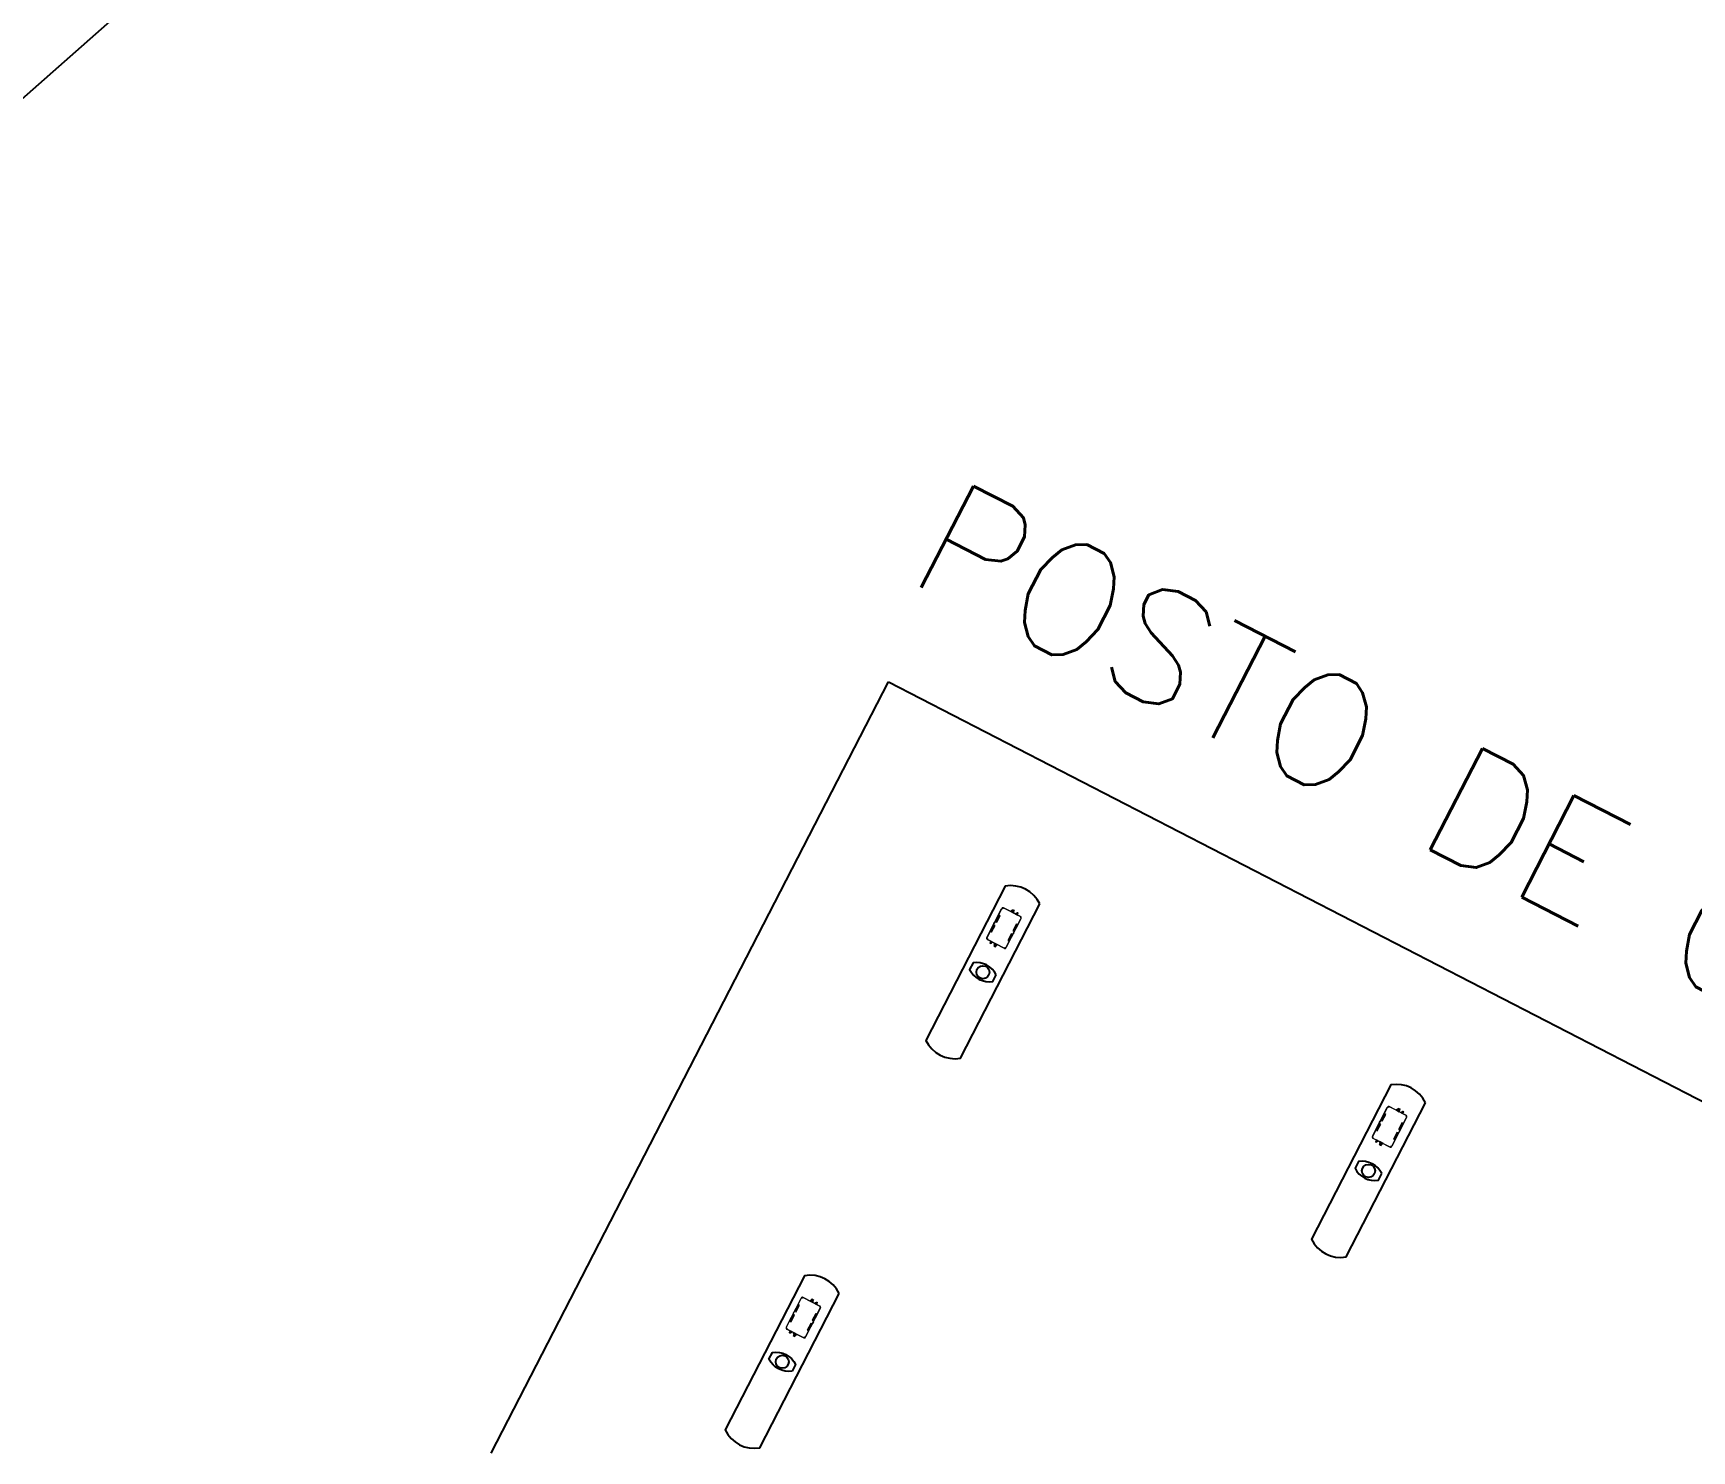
# Model space of a CAD drawing. Header units: millimetres. Extents: x 272118 to 273910, y 9581933 to 9583029.
# Drawn here: x 273223.78 to 273262.01, y 9582532.46 to 9582565.13 of the extents above; entities that cross this region are included whole.
import ezdxf

# ---------------------------------------------------------------- set-up
doc = ezdxf.new("R2010")
doc.units = ezdxf.units.MM
doc.header["$PDMODE"] = 35
for name, color, linetype in [('ARQ-COTAS', 30, 'Continuous'), ('ARQ-ESTRUTURA', 6, 'Continuous'), ('ARQ-PENA-01', 1, 'Continuous'), ('ARQ-PENA-02', 2, 'Continuous'), ('ARQ-PENA-FINA-CINZA', 8, 'Continuous'), ('ARQ-TEXTO3', 3, 'Continuous'), ('TERRENO', 6, 'Continuous')]:
    doc.layers.add(name, color=color, linetype=linetype)
doc.styles.add('ROMANS', font='romans.shx')
doc.styles.add('Romans_Anot', font='romans.shx')
doc.dimstyles.new('Escala 1-1000', dxfattribs={"dimscale": 15, "dimtxt": 0.2, "dimasz": 0.15, "dimexe": 0.1, "dimexo": 0.2, "dimgap": 0.15, "dimtad": 1, "dimzin": 4, "dimdsep": 46, "dimtxsty": 'Romans_Anot', "dimblk": 'OBLIQUE', "dimcen": 0.25, "dimse1": 1, "dimse2": 1, "dimsd1": 1, "dimsd2": 1, "dimclrd": 256, "dimclre": 256, "dimclrt": 2, "dimaunit": 1, "dimadec": 3, "dimazin": 0, "dimtfac": 1, "dimtix": 1, "dimtmove": 2, "dimatfit": 3, "dimfxl": 0, "dimlwd": -1, "dimlwe": -1, "dimarcsym": 0})

# ---------------------------------------------------------------- blocks, each defined once
blk = doc.blocks.new('BOMBA SUPERIOR')
at = {"layer": 'ARQ-PENA-FINA-CINZA', "lineweight": 5}
for p, q in [((807.347, 416.101), (807.346, 416.098)), ((807.346, 416.098), (807.346, 416.094)), ((807.346, 416.094), (807.346, 415.654)), ((807.346, 416.083), (807.346, 416.084)), ((807.346, 416.084), (807.348, 416.084)), ((807.347, 416.083), (807.346, 416.083)), ((807.348, 416.105), (807.347, 416.103)), ((807.347, 416.103), (807.347, 416.102)), ((807.347, 416.102), (807.347, 416.101)), ((807.349, 416.108), (807.348, 416.105)), ((807.348, 416.084), (807.348, 415.664)), ((807.35, 416.109), (807.349, 416.108)), ((807.351, 416.11), (807.35, 416.109)), ((807.353, 416.112), (807.351, 416.11)), ((807.354, 416.114), (807.353, 416.112)), ((807.355, 416.115), (807.354, 416.114)), ((807.356, 416.116), (807.355, 416.115)), ((807.358, 416.118), (807.356, 416.116)), ((807.36, 416.119), (807.358, 416.118)), ((807.361, 416.12), (807.36, 416.119)), ((807.361, 416.109), (807.36, 416.107)), ((807.36, 416.107), (807.361, 416.104)), ((807.362, 416.12), (807.361, 416.12)), ((807.363, 416.11), (807.361, 416.109)), ((807.361, 416.106), (807.361, 416.107)), ((807.361, 416.107), (807.363, 416.107)), ((807.361, 416.106), (807.361, 416.107)), ((807.363, 416.106), (807.361, 416.106)), ((807.361, 416.104), (807.363, 416.103)), ((807.364, 416.122), (807.362, 416.12)), ((807.365, 416.109), (807.363, 416.11)), ((807.364, 416.109), (807.363, 416.109)), ((807.363, 416.109), (807.363, 416.109)), ((807.363, 416.107), (807.363, 416.109)), ((807.363, 416.109), (807.364, 416.109)), ((807.363, 416.105), (807.363, 416.106)), ((807.363, 416.105), (807.363, 416.105)), ((807.363, 416.105), (807.364, 416.105)), ((807.364, 416.105), (807.363, 416.105)), ((807.363, 416.103), (807.365, 416.104)), ((807.367, 416.123), (807.364, 416.122)), ((807.364, 416.109), (807.364, 416.109)), ((807.364, 416.109), (807.364, 416.107)), ((807.364, 416.107), (807.365, 416.107)), ((807.365, 416.106), (807.364, 416.106)), ((807.364, 416.106), (807.364, 416.105)), ((807.364, 416.105), (807.364, 416.105)), ((807.367, 416.107), (807.365, 416.109)), ((807.365, 416.104), (807.367, 416.107)), ((807.365, 416.107), (807.365, 416.106)), ((807.365, 416.107), (807.365, 416.106)), ((807.368, 416.123), (807.367, 416.123)), ((807.372, 416.123), (807.368, 416.123)), ((807.375, 416.124), (807.372, 416.123)), ((807.376, 416.124), (807.375, 416.124)), ((807.386, 416.124), (807.376, 416.124)), ((807.386, 416.122), (808.126, 416.122)), ((807.387, 416.124), (808.125, 416.124)), ((807.715, 416.107), (807.543, 416.107)), ((807.543, 416.107), (807.543, 416.084)), ((807.543, 416.084), (807.715, 416.084)), ((807.715, 416.084), (807.715, 416.107)), ((807.742, 416.125), (807.745, 416.128)), ((807.742, 416.124), (807.745, 416.127)), ((807.743, 416.125), (807.742, 416.125)), ((807.742, 416.125), (807.742, 416.124)), ((807.745, 416.128), (807.767, 416.128)), ((807.745, 416.127), (807.767, 416.127)), ((807.767, 416.128), (807.77, 416.125)), ((807.767, 416.127), (807.77, 416.124)), ((807.77, 416.125), (807.769, 416.125)), ((807.77, 416.124), (807.77, 416.125)), ((807.968, 416.107), (807.797, 416.107)), ((807.797, 416.107), (807.797, 416.084)), ((807.797, 416.084), (807.968, 416.084)), ((807.968, 416.084), (807.968, 416.107)), ((808.136, 416.124), (808.126, 416.124)), ((808.137, 416.124), (808.136, 416.124)), ((808.14, 416.123), (808.137, 416.124)), ((808.143, 416.123), (808.14, 416.123)), ((808.144, 416.123), (808.143, 416.123)), ((808.147, 416.122), (808.144, 416.123)), ((808.146, 416.109), (808.145, 416.107)), ((808.145, 416.107), (808.146, 416.104)), ((808.149, 416.11), (808.146, 416.109)), ((808.146, 416.104), (808.149, 416.103)), ((808.15, 416.12), (808.147, 416.122)), ((808.148, 416.107), (808.147, 416.107)), ((808.147, 416.107), (808.147, 416.106)), ((808.147, 416.106), (808.147, 416.107)), ((808.147, 416.106), (808.148, 416.106)), ((808.149, 416.109), (808.148, 416.109)), ((808.148, 416.109), (808.148, 416.109)), ((808.148, 416.109), (808.148, 416.107)), ((808.148, 416.109), (808.149, 416.109)), ((808.148, 416.106), (808.148, 416.105)), ((808.148, 416.105), (808.148, 416.105)), ((808.148, 416.105), (808.149, 416.105)), ((808.149, 416.105), (808.148, 416.105)), ((808.151, 416.109), (808.149, 416.11)), ((808.15, 416.109), (808.149, 416.109)), ((808.149, 416.109), (808.149, 416.107)), ((808.149, 416.107), (808.15, 416.107)), ((808.15, 416.106), (808.149, 416.106)), ((808.149, 416.106), (808.149, 416.105)), ((808.149, 416.105), (808.15, 416.105)), ((808.149, 416.103), (808.151, 416.104)), ((808.151, 416.12), (808.15, 416.12)), ((808.15, 416.106), (808.15, 416.107)), ((808.15, 416.107), (808.15, 416.106)), ((808.152, 416.119), (808.151, 416.12)), ((808.152, 416.107), (808.151, 416.109)), ((808.151, 416.104), (808.152, 416.107)), ((808.154, 416.118), (808.152, 416.119)), ((808.156, 416.116), (808.154, 416.118)), ((808.157, 416.115), (808.156, 416.116)), ((808.158, 416.114), (808.157, 416.115)), ((808.159, 416.112), (808.158, 416.114)), ((808.161, 416.11), (808.159, 416.112)), ((808.162, 416.109), (808.161, 416.11)), ((808.162, 416.108), (808.162, 416.109)), ((808.163, 416.105), (808.162, 416.108)), ((808.164, 416.103), (808.163, 416.105)), ((808.165, 416.102), (808.164, 416.103)), ((808.164, 415.664), (808.164, 416.084)), ((808.164, 416.084), (808.166, 416.084)), ((808.165, 416.101), (808.165, 416.102)), ((808.165, 416.098), (808.165, 416.101)), ((808.165, 416.095), (808.165, 416.098)), ((808.166, 416.094), (808.165, 416.095)), ((808.165, 416.084), (808.165, 416.083)), ((808.165, 416.083), (808.166, 416.083)), ((808.166, 415.654), (808.166, 416.094)), ((807.283, 415.897), (807.282, 415.896)), ((807.282, 415.896), (807.282, 415.852)), ((807.283, 415.895), (807.282, 415.896)), ((807.282, 415.876), (807.283, 415.877)), ((807.282, 415.872), (807.283, 415.87)), ((807.282, 415.852), (807.283, 415.853)), ((807.282, 415.852), (807.283, 415.851)), ((807.32, 415.895), (807.283, 415.897)), ((807.283, 415.897), (807.283, 415.897)), ((807.32, 415.893), (807.283, 415.895)), ((807.283, 415.895), (807.283, 415.895)), ((807.283, 415.877), (807.283, 415.877)), ((807.283, 415.877), (807.31, 415.877)), ((807.283, 415.87), (807.283, 415.87)), ((807.283, 415.87), (807.31, 415.87)), ((807.283, 415.853), (807.32, 415.855)), ((807.283, 415.853), (807.283, 415.853)), ((807.283, 415.851), (807.32, 415.852)), ((807.283, 415.851), (807.283, 415.851)), ((807.295, 415.988), (807.296, 415.994)), ((807.296, 415.982), (807.295, 415.988)), ((807.295, 415.874), (807.295, 415.875)), ((807.295, 415.875), (807.311, 415.875)), ((807.295, 415.873), (807.295, 415.874)), ((807.311, 415.873), (807.295, 415.873)), ((807.295, 415.873), (807.295, 415.873)), ((807.295, 415.873), (807.295, 415.873)), ((807.296, 415.994), (807.3, 415.998)), ((807.3, 415.978), (807.296, 415.982)), ((807.3, 415.998), (807.304, 416.002)), ((807.304, 415.974), (807.3, 415.978)), ((807.304, 416.002), (807.31, 416.003)), ((807.31, 415.973), (807.304, 415.974)), ((807.31, 416.003), (807.327, 416.003)), ((807.327, 415.973), (807.31, 415.973)), ((807.321, 415.88), (807.312, 415.879)), ((807.312, 415.879), (807.312, 415.869)), ((807.312, 415.869), (807.312, 415.879)), ((807.312, 415.878), (807.312, 415.878)), ((807.312, 415.878), (807.312, 415.877)), ((807.312, 415.875), (807.312, 415.874)), ((807.312, 415.873), (807.312, 415.873)), ((807.312, 415.87), (807.312, 415.87)), ((807.312, 415.87), (807.312, 415.869)), ((807.312, 415.869), (807.313, 415.869)), ((807.321, 415.867), (807.312, 415.869)), ((807.321, 415.907), (807.32, 415.906)), ((807.32, 415.906), (807.321, 415.906)), ((807.32, 415.906), (807.32, 415.89)), ((807.32, 415.904), (807.32, 415.903)), ((807.321, 415.903), (807.32, 415.903)), ((807.32, 415.903), (807.321, 415.903)), ((807.321, 415.895), (807.32, 415.895)), ((807.32, 415.895), (807.321, 415.895)), ((807.32, 415.89), (807.321, 415.89)), ((807.321, 415.859), (807.32, 415.859)), ((807.32, 415.859), (807.32, 415.842)), ((807.32, 415.852), (807.32, 415.853)), ((807.32, 415.853), (807.321, 415.853)), ((807.321, 415.852), (807.32, 415.852)), ((807.321, 415.845), (807.32, 415.844)), ((807.32, 415.844), (807.321, 415.844)), ((807.32, 415.842), (807.32, 415.841)), ((807.32, 415.841), (807.321, 415.841)), ((807.323, 415.907), (807.321, 415.907)), ((807.321, 415.907), (807.321, 415.907)), ((807.321, 415.903), (807.321, 415.903)), ((807.321, 415.899), (807.322, 415.901)), ((807.321, 415.897), (807.321, 415.899)), ((807.321, 415.892), (807.321, 415.897)), ((807.321, 415.896), (807.321, 415.895)), ((807.321, 415.856), (807.321, 415.892)), ((807.321, 415.851), (807.321, 415.856)), ((807.321, 415.848), (807.321, 415.851)), ((807.322, 415.846), (807.321, 415.848)), ((807.321, 415.841), (807.321, 415.84)), ((807.321, 415.84), (807.322, 415.84)), ((807.322, 415.907), (807.342, 415.907)), ((807.322, 415.903), (807.323, 415.905)), ((807.322, 415.901), (807.322, 415.903)), ((807.322, 415.844), (807.322, 415.846)), ((807.323, 415.843), (807.322, 415.844)), ((807.342, 415.84), (807.322, 415.84)), ((807.322, 415.84), (807.323, 415.84)), ((807.323, 415.905), (807.324, 415.906)), ((807.323, 415.905), (807.323, 415.905)), ((807.323, 415.842), (807.323, 415.843)), ((807.324, 415.842), (807.323, 415.842)), ((807.324, 415.906), (807.342, 415.906)), ((807.342, 415.841), (807.324, 415.842)), ((807.327, 416.013), (807.327, 415.964)), ((807.346, 416.013), (807.327, 416.013)), ((807.327, 415.964), (807.346, 415.964)), ((807.346, 415.91), (807.338, 415.91)), ((807.338, 415.91), (807.338, 415.837)), ((807.338, 415.837), (807.346, 415.837)), ((807.343, 415.909), (807.342, 415.908)), ((807.342, 415.908), (807.342, 415.839)), ((807.342, 415.907), (807.342, 415.907)), ((807.342, 415.907), (807.342, 415.907)), ((807.342, 415.906), (807.342, 415.907)), ((807.342, 415.906), (807.342, 415.906)), ((807.342, 415.841), (807.342, 415.841)), ((807.342, 415.84), (807.342, 415.84)), ((807.342, 415.839), (807.342, 415.839)), ((807.342, 415.839), (807.343, 415.839)), ((807.344, 415.909), (807.343, 415.909)), ((807.343, 415.839), (807.344, 415.839)), ((807.344, 415.839), (807.344, 415.909)), ((807.344, 415.909), (807.346, 415.909)), ((807.344, 415.839), (807.346, 415.839)), ((807.346, 415.964), (807.346, 416.013)), ((807.346, 415.822), (807.346, 415.925)), ((807.346, 415.837), (807.346, 415.91)), ((807.346, 415.839), (807.346, 415.909)), ((807.346, 415.909), (807.346, 415.839)), ((807.346, 415.839), (807.346, 415.839)), ((807.346, 415.664), (807.346, 415.665)), ((807.346, 415.665), (807.347, 415.665)), ((807.348, 415.664), (807.346, 415.664)), ((807.716, 415.663), (807.544, 415.663)), ((807.544, 415.663), (807.544, 415.64)), ((807.716, 415.64), (807.716, 415.663)), ((807.968, 415.663), (807.796, 415.663)), ((807.796, 415.663), (807.796, 415.64)), ((807.968, 415.64), (807.968, 415.663)), ((808.166, 415.664), (808.164, 415.664)), ((808.166, 415.665), (808.165, 415.665)), ((808.165, 415.665), (808.165, 415.664)), ((808.166, 415.822), (808.166, 415.925)), ((808.166, 415.837), (808.166, 415.91)), ((808.166, 415.91), (808.173, 415.91)), ((808.166, 415.839), (808.166, 415.909)), ((808.166, 415.909), (808.166, 415.839)), ((808.167, 415.909), (808.166, 415.909)), ((808.167, 415.839), (808.166, 415.839)), ((808.166, 415.839), (808.166, 415.839)), ((808.173, 415.837), (808.166, 415.837)), ((808.184, 415.784), (808.166, 415.784)), ((808.166, 415.784), (808.166, 415.734)), ((808.166, 415.734), (808.184, 415.734)), ((808.167, 415.909), (808.168, 415.909)), ((808.167, 415.839), (808.167, 415.909)), ((808.168, 415.839), (808.167, 415.839)), ((808.168, 415.909), (808.169, 415.908)), ((808.169, 415.839), (808.168, 415.839)), ((808.169, 415.908), (808.169, 415.839)), ((808.17, 415.907), (808.169, 415.907)), ((808.169, 415.906), (808.169, 415.907)), ((808.17, 415.906), (808.169, 415.906)), ((808.169, 415.841), (808.17, 415.841)), ((808.169, 415.84), (808.17, 415.84)), ((808.169, 415.839), (808.169, 415.839)), ((808.19, 415.907), (808.17, 415.907)), ((808.17, 415.907), (808.17, 415.907)), ((808.188, 415.906), (808.17, 415.906)), ((808.17, 415.841), (808.188, 415.842)), ((808.17, 415.84), (808.19, 415.84)), ((808.173, 415.91), (808.173, 415.837)), ((808.184, 415.734), (808.184, 415.784)), ((808.184, 415.774), (808.201, 415.774)), ((808.201, 415.745), (808.184, 415.745)), ((808.188, 415.907), (808.19, 415.907)), ((808.188, 415.905), (808.188, 415.906)), ((808.189, 415.905), (808.188, 415.905)), ((808.188, 415.842), (808.189, 415.843)), ((808.188, 415.842), (808.188, 415.842)), ((808.19, 415.84), (808.188, 415.84)), ((808.19, 415.903), (808.189, 415.905)), ((808.189, 415.844), (808.19, 415.846)), ((808.189, 415.843), (808.189, 415.844)), ((808.19, 415.907), (808.191, 415.907)), ((808.19, 415.901), (808.19, 415.903)), ((808.19, 415.899), (808.19, 415.901)), ((808.191, 415.897), (808.19, 415.899)), ((808.19, 415.848), (808.191, 415.851)), ((808.19, 415.846), (808.19, 415.848)), ((808.191, 415.841), (808.19, 415.84)), ((808.19, 415.84), (808.19, 415.84)), ((808.191, 415.907), (808.192, 415.906)), ((808.191, 415.903), (808.192, 415.903)), ((808.192, 415.903), (808.191, 415.903)), ((808.191, 415.892), (808.191, 415.897)), ((808.191, 415.896), (808.191, 415.895)), ((808.191, 415.895), (808.192, 415.895)), ((808.191, 415.856), (808.191, 415.892)), ((808.192, 415.89), (808.191, 415.89)), ((808.191, 415.88), (808.199, 415.879)), ((808.191, 415.867), (808.199, 415.869)), ((808.191, 415.859), (808.192, 415.859)), ((808.191, 415.851), (808.191, 415.856)), ((808.191, 415.852), (808.192, 415.852)), ((808.191, 415.845), (808.192, 415.844)), ((808.192, 415.841), (808.191, 415.841)), ((808.192, 415.906), (808.192, 415.906)), ((808.192, 415.906), (808.192, 415.89)), ((808.192, 415.904), (808.192, 415.903)), ((808.192, 415.903), (808.192, 415.903)), ((808.192, 415.895), (808.228, 415.897)), ((808.192, 415.893), (808.228, 415.895)), ((808.192, 415.895), (808.192, 415.895)), ((808.192, 415.859), (808.192, 415.842)), ((808.228, 415.853), (808.192, 415.855)), ((808.192, 415.852), (808.192, 415.853)), ((808.192, 415.853), (808.192, 415.853)), ((808.192, 415.852), (808.228, 415.851)), ((808.192, 415.844), (808.192, 415.844)), ((808.192, 415.842), (808.192, 415.841)), ((808.199, 415.879), (808.199, 415.869)), ((808.199, 415.869), (808.199, 415.879)), ((808.2, 415.878), (808.199, 415.877)), ((808.199, 415.877), (808.199, 415.877)), ((808.199, 415.875), (808.2, 415.874)), ((808.2, 415.873), (808.199, 415.873)), ((808.199, 415.873), (808.199, 415.873)), ((808.199, 415.87), (808.199, 415.87)), ((808.199, 415.87), (808.2, 415.87)), ((808.199, 415.869), (808.2, 415.869)), ((808.2, 415.878), (808.2, 415.878)), ((808.216, 415.875), (808.2, 415.875)), ((808.2, 415.873), (808.216, 415.873)), ((808.2, 415.87), (808.2, 415.869)), ((808.228, 415.877), (808.201, 415.877)), ((808.228, 415.87), (808.201, 415.87)), ((808.201, 415.774), (808.207, 415.773)), ((808.207, 415.746), (808.201, 415.745)), ((808.207, 415.773), (808.212, 415.77)), ((808.212, 415.749), (808.207, 415.746)), ((808.212, 415.77), (808.215, 415.765)), ((808.215, 415.754), (808.212, 415.749)), ((808.215, 415.765), (808.216, 415.76)), ((808.216, 415.76), (808.215, 415.754)), ((808.217, 415.874), (808.216, 415.875)), ((808.216, 415.873), (808.216, 415.873)), ((808.216, 415.873), (808.217, 415.873)), ((808.217, 415.873), (808.217, 415.874)), ((808.228, 415.897), (808.229, 415.897)), ((808.228, 415.895), (808.229, 415.895)), ((808.229, 415.877), (808.228, 415.877)), ((808.229, 415.87), (808.228, 415.87)), ((808.229, 415.853), (808.228, 415.853)), ((808.228, 415.851), (808.229, 415.851)), ((808.229, 415.897), (808.23, 415.896)), ((808.229, 415.895), (808.23, 415.896)), ((808.23, 415.876), (808.229, 415.877)), ((808.23, 415.872), (808.229, 415.87)), ((808.23, 415.852), (808.229, 415.853)), ((808.229, 415.851), (808.23, 415.852)), ((808.23, 415.896), (808.23, 415.852)), ((807.346, 415.654), (807.346, 415.651)), ((807.346, 415.651), (807.347, 415.647)), ((807.347, 415.647), (807.347, 415.646)), ((807.347, 415.646), (807.348, 415.642)), ((807.348, 415.642), (807.35, 415.639)), ((807.35, 415.639), (807.351, 415.638)), ((807.351, 415.638), (807.353, 415.634)), ((807.353, 415.634), (807.355, 415.632)), ((807.355, 415.632), (807.357, 415.631)), ((807.358, 415.643), (807.357, 415.641)), ((807.357, 415.641), (807.358, 415.639)), ((807.357, 415.631), (807.36, 415.628)), ((807.36, 415.645), (807.358, 415.641)), ((807.36, 415.645), (807.358, 415.643)), ((807.358, 415.641), (807.36, 415.637)), ((807.358, 415.639), (807.36, 415.637)), ((807.361, 415.646), (807.36, 415.645)), ((807.363, 415.646), (807.36, 415.645)), ((807.361, 415.643), (807.36, 415.641)), ((807.36, 415.641), (807.361, 415.638)), ((807.36, 415.637), (807.361, 415.636)), ((807.36, 415.637), (807.363, 415.635)), ((807.36, 415.628), (807.361, 415.627)), ((807.363, 415.646), (807.361, 415.646)), ((807.363, 415.645), (807.361, 415.643)), ((807.361, 415.64), (807.361, 415.641)), ((807.361, 415.641), (807.363, 415.641)), ((807.361, 415.64), (807.361, 415.641)), ((807.363, 415.64), (807.361, 415.64)), ((807.361, 415.638), (807.363, 415.637)), ((807.361, 415.636), (807.363, 415.635)), ((807.361, 415.627), (807.364, 415.626)), ((807.367, 415.645), (807.363, 415.646)), ((807.367, 415.645), (807.363, 415.646)), ((807.365, 415.643), (807.363, 415.645)), ((807.363, 415.641), (807.363, 415.643)), ((807.363, 415.643), (807.364, 415.643)), ((807.364, 415.642), (807.363, 415.642)), ((807.363, 415.642), (807.363, 415.642)), ((807.363, 415.639), (807.363, 415.64)), ((807.363, 415.639), (807.363, 415.639)), ((807.363, 415.639), (807.364, 415.639)), ((807.364, 415.639), (807.363, 415.639)), ((807.363, 415.637), (807.365, 415.638)), ((807.363, 415.635), (807.367, 415.637)), ((807.363, 415.635), (807.367, 415.637)), ((807.364, 415.643), (807.364, 415.641)), ((807.364, 415.642), (807.364, 415.642)), ((807.364, 415.641), (807.365, 415.641)), ((807.365, 415.64), (807.364, 415.64)), ((807.364, 415.64), (807.364, 415.639)), ((807.364, 415.639), (807.364, 415.639)), ((807.364, 415.626), (807.368, 415.625)), ((807.367, 415.641), (807.365, 415.643)), ((807.365, 415.638), (807.367, 415.641)), ((807.365, 415.641), (807.365, 415.64)), ((807.365, 415.641), (807.365, 415.64)), ((807.368, 415.641), (807.367, 415.645)), ((807.368, 415.643), (807.367, 415.645)), ((807.367, 415.637), (807.368, 415.641)), ((807.367, 415.637), (807.368, 415.639)), ((807.369, 415.641), (807.368, 415.643)), ((807.368, 415.639), (807.369, 415.641)), ((807.368, 415.625), (807.369, 415.625)), ((807.369, 415.625), (807.374, 415.624)), ((807.374, 415.624), (807.376, 415.624)), ((807.376, 415.624), (807.386, 415.624)), ((807.386, 415.624), (807.386, 415.626)), ((807.386, 415.626), (808.126, 415.626)), ((807.386, 415.624), (807.387, 415.624)), ((807.387, 415.624), (807.386, 415.624)), ((808.125, 415.624), (807.387, 415.624)), ((807.387, 415.624), (807.388, 415.624)), ((807.544, 415.64), (807.716, 415.64)), ((807.742, 415.623), (807.742, 415.624)), ((807.742, 415.624), (807.745, 415.62)), ((807.745, 415.619), (807.742, 415.623)), ((807.742, 415.623), (807.743, 415.623)), ((807.745, 415.62), (807.767, 415.62)), ((807.767, 415.619), (807.745, 415.619)), ((807.767, 415.62), (807.77, 415.624)), ((807.77, 415.623), (807.767, 415.619)), ((807.77, 415.623), (807.769, 415.623)), ((807.77, 415.624), (807.77, 415.623)), ((807.796, 415.64), (807.968, 415.64)), ((808.125, 415.624), (808.125, 415.624)), ((808.125, 415.624), (808.136, 415.624)), ((808.126, 415.624), (808.125, 415.624)), ((808.126, 415.626), (808.126, 415.624)), ((808.136, 415.624), (808.138, 415.624)), ((808.138, 415.624), (808.142, 415.625)), ((808.142, 415.625), (808.144, 415.625)), ((808.145, 415.645), (808.143, 415.641)), ((808.145, 415.645), (808.143, 415.643)), ((808.143, 415.643), (808.143, 415.641)), ((808.143, 415.641), (808.145, 415.637)), ((808.143, 415.641), (808.143, 415.639)), ((808.143, 415.639), (808.145, 415.637)), ((808.147, 415.646), (808.144, 415.646)), ((808.144, 415.646), (808.144, 415.641)), ((808.144, 415.641), (808.147, 415.641)), ((808.144, 415.625), (808.147, 415.626)), ((808.146, 415.646), (808.145, 415.645)), ((808.149, 415.646), (808.145, 415.645)), ((808.146, 415.643), (808.145, 415.641)), ((808.145, 415.641), (808.146, 415.638)), ((808.145, 415.637), (808.146, 415.636)), ((808.145, 415.637), (808.149, 415.635)), ((808.149, 415.646), (808.146, 415.646)), ((808.149, 415.645), (808.146, 415.643)), ((808.146, 415.638), (808.149, 415.637)), ((808.146, 415.636), (808.149, 415.635)), ((808.147, 415.641), (808.147, 415.646)), ((808.147, 415.641), (808.147, 415.64)), ((808.147, 415.64), (808.147, 415.641)), ((808.147, 415.641), (808.148, 415.641)), ((808.147, 415.64), (808.148, 415.64)), ((808.147, 415.626), (808.15, 415.627)), ((808.148, 415.641), (808.148, 415.643)), ((808.148, 415.643), (808.149, 415.643)), ((808.149, 415.642), (808.148, 415.642)), ((808.148, 415.642), (808.148, 415.642)), ((808.148, 415.64), (808.148, 415.639)), ((808.148, 415.639), (808.148, 415.639)), ((808.148, 415.639), (808.149, 415.639)), ((808.149, 415.639), (808.148, 415.639)), ((808.152, 415.645), (808.149, 415.646)), ((808.152, 415.645), (808.149, 415.646)), ((808.151, 415.643), (808.149, 415.645)), ((808.149, 415.643), (808.149, 415.641)), ((808.15, 415.642), (808.149, 415.642)), ((808.149, 415.641), (808.15, 415.641)), ((808.15, 415.64), (808.149, 415.64)), ((808.149, 415.64), (808.149, 415.639)), ((808.149, 415.639), (808.15, 415.639)), ((808.149, 415.637), (808.151, 415.638)), ((808.149, 415.635), (808.152, 415.637)), ((808.149, 415.635), (808.152, 415.637)), ((808.15, 415.64), (808.15, 415.641)), ((808.15, 415.641), (808.15, 415.64)), ((808.15, 415.627), (808.152, 415.628)), ((808.152, 415.641), (808.151, 415.643)), ((808.151, 415.638), (808.152, 415.641)), ((808.154, 415.641), (808.152, 415.645)), ((808.154, 415.643), (808.152, 415.645)), ((808.152, 415.637), (808.154, 415.641)), ((808.152, 415.637), (808.154, 415.639)), ((808.152, 415.628), (808.155, 415.631)), ((808.154, 415.641), (808.154, 415.643)), ((808.154, 415.639), (808.154, 415.641)), ((808.155, 415.631), (808.157, 415.632)), ((808.157, 415.632), (808.158, 415.634)), ((808.158, 415.634), (808.161, 415.638)), ((808.161, 415.638), (808.162, 415.639)), ((808.162, 415.639), (808.163, 415.642)), ((808.163, 415.642), (808.165, 415.646)), ((808.165, 415.651), (808.166, 415.654)), ((808.165, 415.647), (808.165, 415.651)), ((808.165, 415.646), (808.165, 415.647))]:
    blk.add_line(p, q, dxfattribs=at)
for centre, radius in [((807.363, 416.107), 0.00513), ((807.363, 416.107), 0.00546), ((808.148, 416.107), 0.00513), ((808.149, 416.107), 0.00546)]:
    blk.add_circle(centre, radius, dxfattribs=at)
blk = doc.blocks.new('*D35')
at = {"layer": 'Defpoints', "color": 0, "transparency": 16777216}
for p in [(273247.955, 9582585.194), (273253.665, 9582578.729), (273173, 9582519)]:
    blk.add_point(p, dxfattribs=at)
at = {"layer": 'ARQ-COTAS', "color": 2, "transparency": 16777216, "insert": (273213.705, 9582548.442), "char_height": 3, "attachment_point": 5, "rotation": 41.4483, "style": 'Romans_Anot'}
blk.add_mtext('100.00', dxfattribs=at)
blk = doc.blocks.new('_Oblique')
at = {"color": 0, "linetype": 'ByBlock', "lineweight": -2}
blk.add_line((-0.5, -0.5), (0.5, 0.5), dxfattribs=at)
blk = doc.blocks.new('*D37')
at = {"layer": 'Defpoints', "color": 0, "transparency": 16777216}
for p in [(273336.851, 9582539.395), (273336.851, 9582539.395), (273261.895, 9582473.2)]:
    blk.add_point(p, dxfattribs=at)
at = {"layer": 'ARQ-COTAS', "color": 2, "transparency": 16777216, "insert": (273296.891, 9582509.108), "char_height": 3, "attachment_point": 5, "rotation": 41.4483, "style": 'Romans_Anot'}
blk.add_mtext('100.00', dxfattribs=at)
blk = doc.blocks.new('*D38')
at = {"layer": 'Defpoints', "color": 0, "transparency": 16777216}
for p in [(273247.955, 9582585.194), (273244.878, 9582579.221), (273336.851, 9582539.395)]:
    blk.add_point(p, dxfattribs=at)
at = {"layer": 'ARQ-COTAS', "color": 2, "transparency": 16777216, "insert": (273291.043, 9582559.655), "char_height": 3, "attachment_point": 5, "rotation": 332.7421, "style": 'Romans_Anot'}
blk.add_mtext('100.00', dxfattribs=at)

msp = doc.modelspace()

# ---------------------------------------------------------------- linework, layer by layer
at = {"layer": 'ARQ-ESTRUTURA', "color": 8}
for points in [[(273245.976, 9582543.426, 0.333333), (273245.443, 9582543.7), (273245.364, 9582543.547, 0.333333), (273245.897, 9582543.273)], [(273254.866, 9582538.846, 0.333333), (273254.332, 9582539.12), (273254.253, 9582538.967, 0.333333), (273254.787, 9582538.693)], [(273241.272, 9582534.294, -0.333333), (273240.738, 9582534.569), (273240.817, 9582534.722, -0.333333), (273241.35, 9582534.447)]]:
    msp.add_lwpolyline(points, format="xyb", close=True, dxfattribs=at)
for centre in [(273245.67, 9582543.486), (273245.67, 9582543.486), (273254.56, 9582538.907), (273254.56, 9582538.907), (273241.044, 9582534.508), (273241.044, 9582534.508)]:
    msp.add_circle(centre, 0.15, dxfattribs=at)
at = {"layer": 'ARQ-PENA-01', "color": 8}
for p, q in [((273234.332, 9582532.398), (273243.492, 9582550.177)), ((273243.492, 9582550.177), (273271.939, 9582535.521))]:
    msp.add_line(p, q, dxfattribs=at)
at = {"layer": 'ARQ-PENA-02', "color": 8}
for points in [[(273246.986, 9582545.058, 0.333333), (273246.186, 9582545.47), (273244.354, 9582541.915, 0.333333), (273245.154, 9582541.502)], [(273255.876, 9582540.478, 0.333333), (273255.076, 9582540.891), (273253.244, 9582537.335, 0.333333), (273254.044, 9582536.923)], [(273242.36, 9582536.08, 0.333333), (273241.56, 9582536.492), (273239.728, 9582532.936, 0.333333), (273240.528, 9582532.524)]]:
    msp.add_lwpolyline(points, format="xyb", close=True, dxfattribs=at)
at = {"layer": 'TERRENO'}
msp.add_line((273173, 9582519), (273247.955, 9582585.194), dxfattribs=at)

# ---------------------------------------------------------------- block references
at = {"color": 8, "rotation": 62.74206312164331}
for p in [(273245.899, 9581635.976), (273254.789, 9581631.396), (273241.274, 9581626.998)]:
    msp.add_blockref('BOMBA SUPERIOR', p, dxfattribs=at)

# ---------------------------------------------------------------- texts
at = {"layer": 'ARQ-TEXTO3', "insert": (273264.11, 9582543.598), "char_height": 2.6325, "width": 50.04383, "attachment_point": 5, "rotation": 332.7421, "style": 'ROMANS'}
msp.add_mtext('POSTO DE COMBUSTÍVEIS', dxfattribs=at)

# ---------------------------------------------------------------- dimensions: what is measured, and where the dimension line sits
at = {"layer": 'ARQ-COTAS'}
for p1, p2, distance, picture, middle in [((273173, 9582519), (273247.955, 9582585.194), -8.626, '*D35', (273213.705, 9582548.442)), ((273336.851, 9582539.395), (273247.955, 9582585.194), 6.72, '*D38', (273291.043, 9582559.655)), ((273261.895, 9582473.2), (273336.851, 9582539.395), 0, '*D37', (273296.891, 9582509.108))]:
    dim = msp.add_aligned_dim(p1=p1, p2=p2, distance=distance, dimstyle='Escala 1-1000', dxfattribs=at)
    dim.commit()
    dim.dimension.update_dxf_attribs({"geometry": picture, "text_midpoint": middle})

doc.saveas('drawing.dxf')
